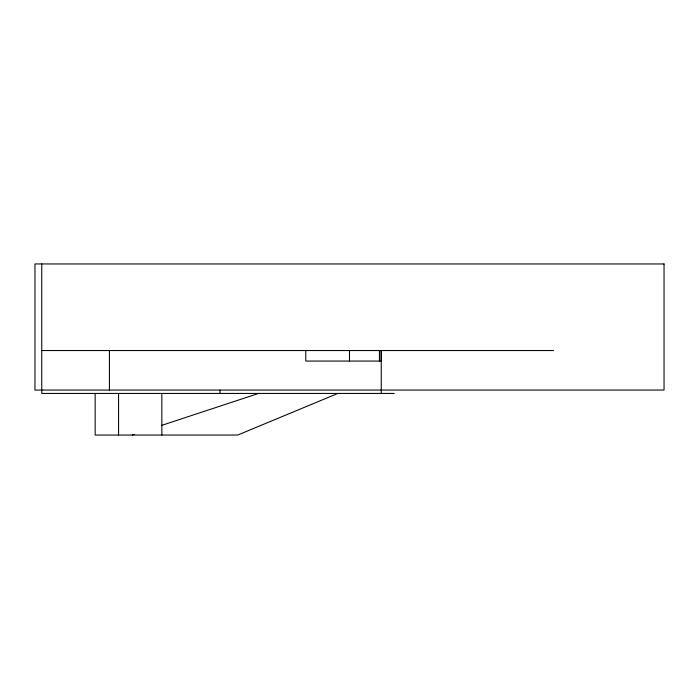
<?xml version="1.0" encoding="UTF-8"?>
<svg xmlns="http://www.w3.org/2000/svg" width="699" height="699" viewBox="0 0 699 699"><rect width="100%" height="100%" fill="white"/><g stroke="black" fill="none" stroke-linecap="round" stroke-linejoin="round"><path stroke-width="1.05" d="M337.835 393.432L237.721 435.049L95.16 435.049L95.16 393.432M132.312 435.049L134.383 434.367M161.303 425.499L258.63 393.432M41.757 350.548L553.547 350.548M394.227 393.432L41.757 393.432L41.757 263.951M381.252 350.548L381.252 393.432M381.182 350.548L381.182 361.06L305.786 361.06L305.786 350.548M379.435 350.548L379.435 361.06M349.491 350.548L349.491 361.06M220.019 390.068L220.019 393.432M161.845 393.432L161.845 435.049M118.568 393.432L118.568 435.049M109.428 350.548L109.428 390.191M664.05 263.951L34.95 263.951L34.95 390.068L664.05 390.068L664.05 263.951"/></g></svg>
